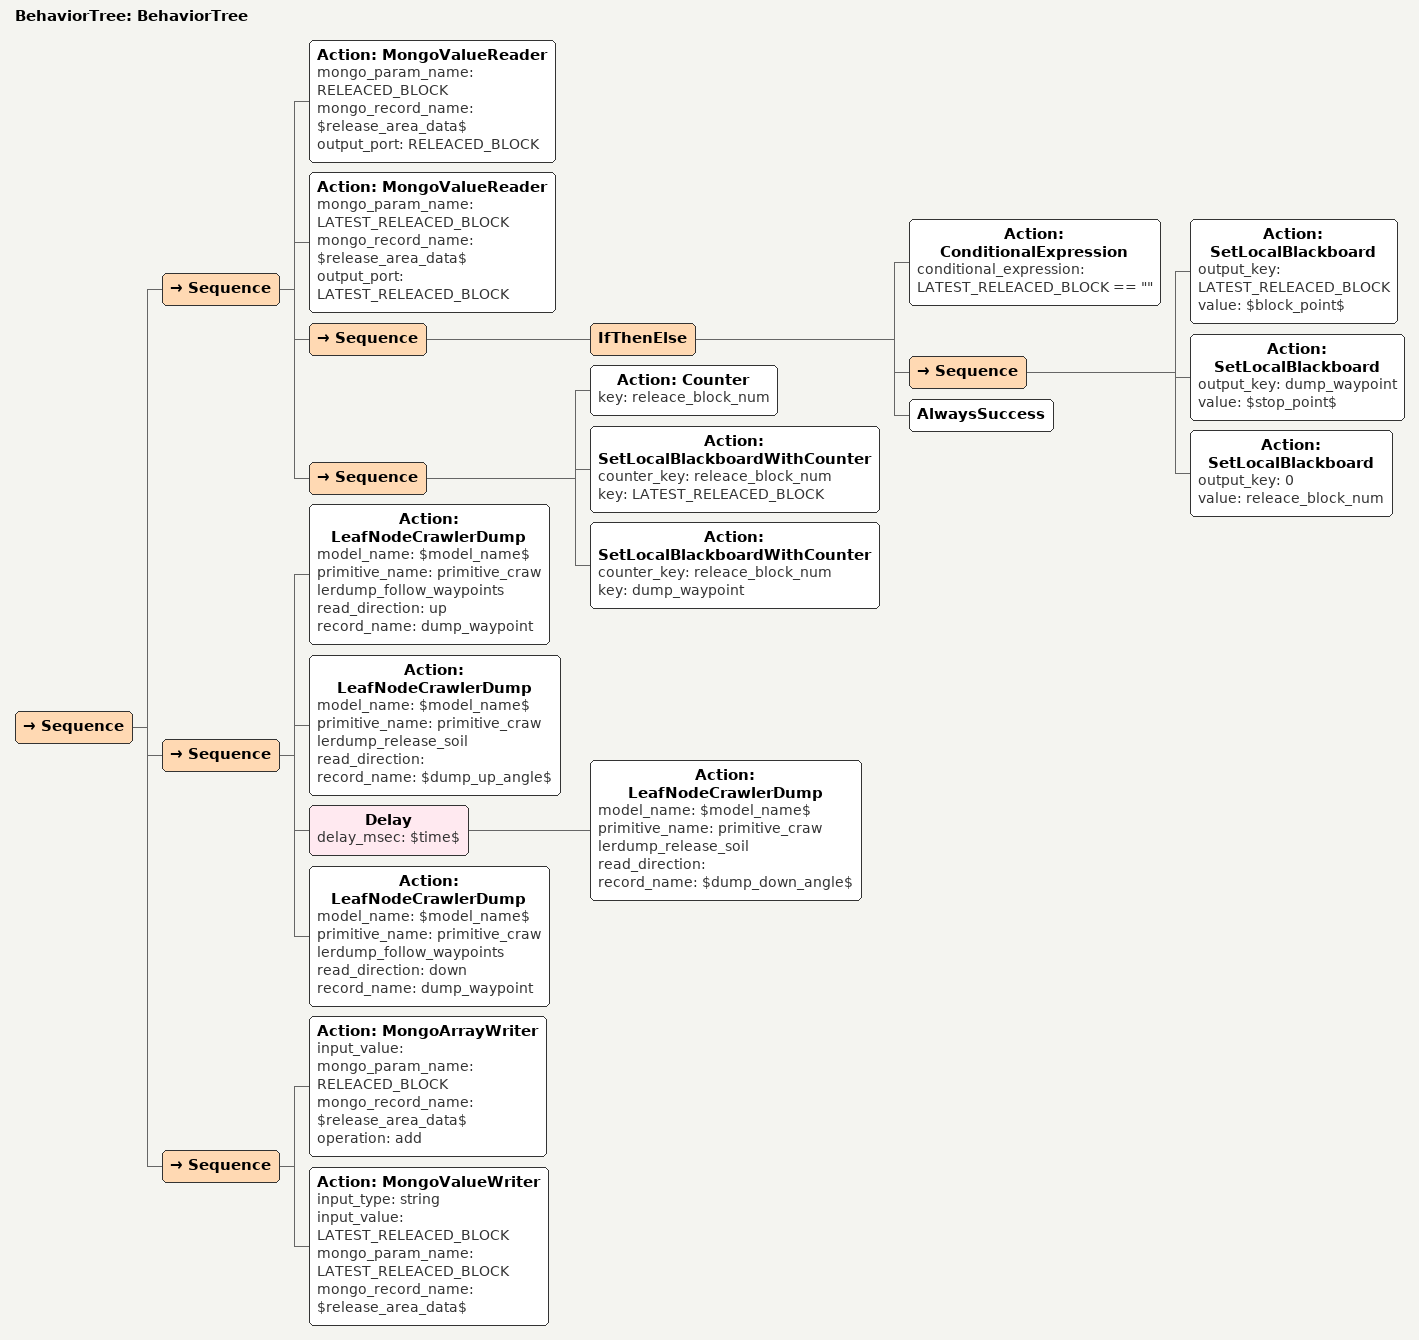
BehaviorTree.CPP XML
<?xml version="1.0"?>
<root main_tree_to_execute="BehaviorTree">
    <BehaviorTree ID="BehaviorTree">
        <Sequence>
            <Sequence>
                <Action ID="MongoValueReader" mongo_param_name="RELEACED_BLOCK" mongo_record_name="$release_area_data$" output_port="RELEACED_BLOCK"/>
                <Action ID="MongoValueReader" mongo_param_name="LATEST_RELEACED_BLOCK" mongo_record_name="$release_area_data$" output_port="LATEST_RELEACED_BLOCK"/>
                <Sequence>
                    <IfThenElse>
                        <Action ID="ConditionalExpression" conditional_expression="LATEST_RELEACED_BLOCK == &quot;&quot;"/>
                        <Sequence>
                            <Action ID="SetLocalBlackboard" output_key="LATEST_RELEACED_BLOCK" value="$block_point$"/>
                            <Action ID="SetLocalBlackboard" output_key="dump_waypoint" value="$stop_point$"/>
                            <Action ID="SetLocalBlackboard" output_key="0" value="releace_block_num"/>
                        </Sequence>
                        <AlwaysSuccess/>
                    </IfThenElse>
                </Sequence>
                <Sequence>
                    <Action ID="Counter" key="releace_block_num"/>
                    <Action ID="SetLocalBlackboardWithCounter" counter_key="releace_block_num" key="LATEST_RELEACED_BLOCK"/>
                    <Action ID="SetLocalBlackboardWithCounter" counter_key="releace_block_num" key="dump_waypoint"/>
                </Sequence>
            </Sequence>
            <Sequence>
                <Action ID="LeafNodeCrawlerDump" model_name="$model_name$" primitive_name="primitive_crawlerdump_follow_waypoints" read_direction="up" record_name="dump_waypoint"/>
                <Action ID="LeafNodeCrawlerDump" model_name="$model_name$" primitive_name="primitive_crawlerdump_release_soil" read_direction="" record_name="$dump_up_angle$"/>
                <Delay delay_msec="$time$">
                    <Action ID="LeafNodeCrawlerDump" model_name="$model_name$" primitive_name="primitive_crawlerdump_release_soil" read_direction="" record_name="$dump_down_angle$"/>
                </Delay>
                <Action ID="LeafNodeCrawlerDump" model_name="$model_name$" primitive_name="primitive_crawlerdump_follow_waypoints" read_direction="down" record_name="dump_waypoint"/>
            </Sequence>
            <Sequence>
                <Action ID="MongoArrayWriter" input_value="" mongo_param_name="RELEACED_BLOCK" mongo_record_name="$release_area_data$" operation="add"/>
                <Action ID="MongoValueWriter" input_type="string" input_value="LATEST_RELEACED_BLOCK" mongo_param_name="LATEST_RELEACED_BLOCK" mongo_record_name="$release_area_data$"/>
            </Sequence>
        </Sequence>
    </BehaviorTree>
</root>
